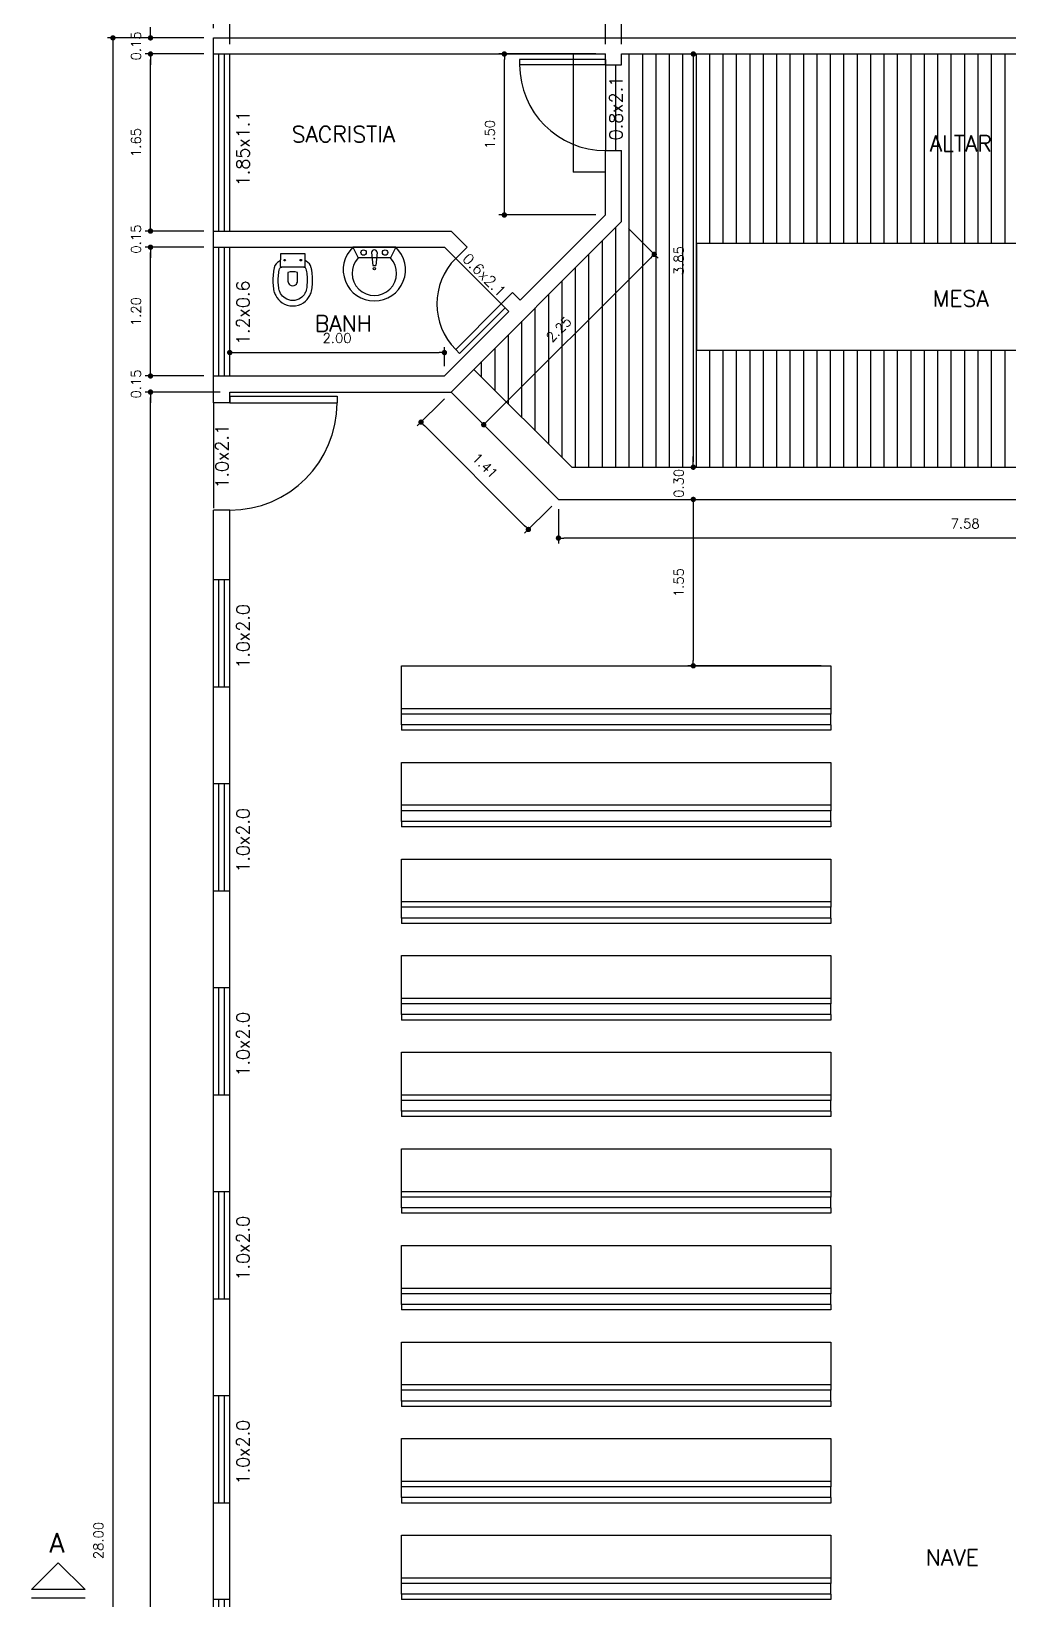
# Model space of a CAD drawing. Extents: x -230.3 to -156.5, y 53.3 to 122.6.
# Drawn here: x -175.34 to -166.23, y 92.67 to 107.28 of the extents above; entities that cross this region are included whole.
import ezdxf
from ezdxf.enums import TextEntityAlignment as Align

# ---------------------------------------------------------------- set-up
doc = ezdxf.new("R2010")
doc.units = 0
doc.header["$MEASUREMENT"] = 0
doc.layers.get('DEFPOINTS').update_dxf_attribs({"linetype": 'CONTINUOUS'})
for name, color, linetype in [('ACESSÓRIO', 2, 'CONTINUOUS'), ('ALVENARIA', 7, 'CONTINUOUS'), ('ALVENARIA1', 44, 'CONTINUOUS'), ('COTA', 1, 'CONTINUOUS'), ('HATCH', 30, 'CONTINUOUS'), ('JAPOR', 142, 'CONTINUOUS'), ('TEXTO2', 40, 'CONTINUOUS'), ('TEXTO3', 3, 'CONTINUOUS'), ('TEXTO4', 4, 'CONTINUOUS')]:
    doc.layers.add(name, color=color, linetype=linetype)
doc.styles.add('SIMPLEX', font='SIMPLEX.SHX')
doc.dimstyles.new('DIM50', dxfattribs={"dimtxt": 0.09, "dimasz": 0.05, "dimexe": 0.05, "dimexo": 0.09, "dimgap": 0.09, "dimtad": 1, "dimzin": 0, "dimdsep": 46, "dimtxsty": 'SIMPLEX', "dimblk": 'DOT', "dimcen": 0.09, "dimadec": 0, "dimazin": 0, "dimtfac": 1, "dimtix": 1, "dimtofl": 0, "dimtmove": 2, "dimatfit": 3, "dimldrblk": 'DOT', "dimfxl": 1, "dimtolj": 1, "dimtzin": 0, "dimarcsym": 0})

# ---------------------------------------------------------------- blocks, each defined once
blk = doc.blocks.new('DOT')
at = {"layer": 'ALVENARIA', "color": 0, "linetype": 'ByBlock'}
blk.add_line((-0.5, 0), (-1, 0), dxfattribs=at)
at = {"layer": 'ALVENARIA', "color": 0, "linetype": 'ByBlock', "const_width": 0.5}
blk.add_lwpolyline([(-0.25, 0, 1), (0.25, 0, 1)], format="xyb", close=True, dxfattribs=at)
blk = doc.blocks.new('*D119')
at = {"layer": 'COTA', "color": 0, "lineweight": -2}
for p, q in [((-163.44, 107.157), (-163.44, 107.584)), ((-169.79, 107.534), (-163.49, 107.534))]:
    blk.add_line(p, q, dxfattribs=at)
at = {"layer": 'DEFPOINTS', "color": 0}
for p in [(-163.44, 107.534), (-169.84, 107.067), (-163.44, 107.067)]:
    blk.add_point(p, dxfattribs=at)
at = {"layer": 'COTA', "color": 0, "lineweight": -2, "xscale": 0.05, "yscale": 0.05, "zscale": 0.05, "rotation": 180}
blk.add_blockref('DOT', (-169.84, 107.534), dxfattribs=at)
at = {"layer": 'COTA', "color": 0, "lineweight": -2, "xscale": 0.05, "yscale": 0.05, "zscale": 0.05}
blk.add_blockref('DOT', (-163.44, 107.534), dxfattribs=at)
at = {"layer": 'COTA', "color": 0, "insert": (-166.64, 107.669), "char_height": 0.09, "attachment_point": 5, "style": 'SIMPLEX'}
blk.add_mtext('\\A1;6.40', dxfattribs=at)
blk = doc.blocks.new('*D118')
at = {"layer": 'COTA', "color": 0, "lineweight": -2}
for p, q in [((-169.84, 107.157), (-169.84, 107.584)), ((-170.04, 107.534), (-170.09, 107.534)), ((-169.79, 107.534), (-169.74, 107.534))]:
    blk.add_line(p, q, dxfattribs=at)
at = {"layer": 'DEFPOINTS', "color": 0}
for p in [(-169.84, 107.534), (-169.99, 107.067), (-169.84, 107.067)]:
    blk.add_point(p, dxfattribs=at)
at = {"layer": 'COTA', "color": 0, "lineweight": -2, "xscale": 0.05, "yscale": 0.05, "zscale": 0.05}
blk.add_blockref('DOT', (-169.99, 107.534), dxfattribs=at)
at = {"layer": 'COTA', "color": 0, "lineweight": -2, "xscale": 0.05, "yscale": 0.05, "zscale": 0.05, "rotation": 180}
blk.add_blockref('DOT', (-169.84, 107.534), dxfattribs=at)
at = {"layer": 'COTA', "color": 0, "insert": (-169.915, 107.669), "char_height": 0.09, "attachment_point": 5, "style": 'SIMPLEX'}
blk.add_mtext('\\A1;0.15', dxfattribs=at)
blk = doc.blocks.new('*D117')
at = {"layer": 'COTA', "color": 0, "lineweight": -2}
for p, q in [((-169.99, 107.157), (-169.99, 107.584)), ((-173.44, 107.534), (-170.04, 107.534))]:
    blk.add_line(p, q, dxfattribs=at)
at = {"layer": 'DEFPOINTS', "color": 0}
for p in [(-169.99, 107.534), (-173.49, 107.067), (-169.99, 107.067)]:
    blk.add_point(p, dxfattribs=at)
at = {"layer": 'COTA', "color": 0, "lineweight": -2, "xscale": 0.05, "yscale": 0.05, "zscale": 0.05, "rotation": 180}
blk.add_blockref('DOT', (-173.49, 107.534), dxfattribs=at)
at = {"layer": 'COTA', "color": 0, "lineweight": -2, "xscale": 0.05, "yscale": 0.05, "zscale": 0.05}
blk.add_blockref('DOT', (-169.99, 107.534), dxfattribs=at)
at = {"layer": 'COTA', "color": 0, "insert": (-171.74, 107.669), "char_height": 0.09, "attachment_point": 5, "style": 'SIMPLEX'}
blk.add_mtext('\\A1;3.50', dxfattribs=at)
blk = doc.blocks.new('*D116')
at = {"layer": 'COTA', "color": 0, "lineweight": -2}
for p, q in [((-173.64, 107.307), (-173.64, 107.584)), ((-173.49, 107.157), (-173.49, 107.584)), ((-173.69, 107.534), (-173.74, 107.534)), ((-173.44, 107.534), (-173.39, 107.534))]:
    blk.add_line(p, q, dxfattribs=at)
at = {"layer": 'DEFPOINTS', "color": 0}
for p in [(-173.49, 107.534), (-173.64, 107.217), (-173.49, 107.067)]:
    blk.add_point(p, dxfattribs=at)
at = {"layer": 'COTA', "color": 0, "lineweight": -2, "xscale": 0.05, "yscale": 0.05, "zscale": 0.05}
blk.add_blockref('DOT', (-173.64, 107.534), dxfattribs=at)
at = {"layer": 'COTA', "color": 0, "lineweight": -2, "xscale": 0.05, "yscale": 0.05, "zscale": 0.05, "rotation": 180}
blk.add_blockref('DOT', (-173.49, 107.534), dxfattribs=at)
at = {"layer": 'COTA', "color": 0, "insert": (-173.565, 107.669), "char_height": 0.09, "attachment_point": 5, "style": 'SIMPLEX'}
blk.add_mtext('\\A1;0.15', dxfattribs=at)
blk = doc.blocks.new('*D115')
at = {"layer": 'COTA', "color": 0, "lineweight": -2}
for p, q in [((-173.49, 104.157), (-173.49, 104.335)), ((-171.49, 104.157), (-171.49, 104.335)), ((-173.44, 104.285), (-171.54, 104.285))]:
    blk.add_line(p, q, dxfattribs=at)
at = {"layer": 'DEFPOINTS', "color": 0}
for p in [(-171.49, 104.285), (-173.49, 104.067), (-171.49, 104.067)]:
    blk.add_point(p, dxfattribs=at)
at = {"layer": 'COTA', "color": 0, "lineweight": -2, "xscale": 0.05, "yscale": 0.05, "zscale": 0.05, "rotation": 180}
blk.add_blockref('DOT', (-173.49, 104.285), dxfattribs=at)
at = {"layer": 'COTA', "color": 0, "lineweight": -2, "xscale": 0.05, "yscale": 0.05, "zscale": 0.05}
blk.add_blockref('DOT', (-171.49, 104.285), dxfattribs=at)
at = {"layer": 'COTA', "color": 0, "insert": (-172.49, 104.42), "char_height": 0.09, "attachment_point": 5, "style": 'SIMPLEX'}
blk.add_mtext('\\A1;2.00', dxfattribs=at)
blk = doc.blocks.new('VASO4')
at = {"layer": 'ACESSÓRIO', "linetype": 'Continuous'}
blk.add_line((0.008, 0.129), (0.008, -0.101), dxfattribs=at)
at = {"layer": 'ACESSÓRIO'}
for points in [[(0.008, -0.101), (0.062, -0.101, -0.230445), (0.076, -0.11, 0.23338), (0.136, -0.159, 0.01224), (0.166, -0.164, 0.012146), (0.196, -0.168, 0.027041), (0.266, -0.171, 0.02486), (0.326, -0.166, 0.024258), (0.356, -0.161, 0.054364), (0.396, -0.145, 0.124881), (0.462, -0.086, 0.148509), (0.492, 0.014, 0.148509), (0.462, 0.114, 0.124881), (0.396, 0.173, 0.054364), (0.356, 0.188, 0.024258), (0.326, 0.194, 0.02486), (0.266, 0.198, 0.027041), (0.196, 0.196, 0.012146), (0.166, 0.192, 0.01224), (0.136, 0.186, 0.23338), (0.076, 0.138, -0.230445), (0.062, 0.129), (0.008, 0.129)], [(0.131, 0.116, -0.294455), (0.146, 0.137, -0.039934), (0.174, 0.142, -0.011944), (0.201, 0.146, -0.026776), (0.265, 0.148, -0.024689), (0.319, 0.144, -0.023307), (0.344, 0.14, -0.058725), (0.376, 0.127, -0.118027), (0.421, 0.086, -0.148338), (0.442, 0.014, -0.148338), (0.421, -0.058, -0.118027), (0.376, -0.099, -0.058725), (0.344, -0.112, -0.023307), (0.319, -0.117, -0.024689), (0.265, -0.121, -0.026776), (0.201, -0.118, -0.011944), (0.174, -0.115, -0.039934), (0.146, -0.109, -0.294455), (0.131, -0.089)]]:
    blk.add_lwpolyline(points, format="xyb", dxfattribs=at)
for points in [[(0.124, 0.129), (0.062, 0.129)], [(0.131, 0.119), (0.131, 0.117), (0.131, 0.014), (0.131, -0.09), (0.131, -0.092)], [(0.124, -0.101), (0.062, -0.101)]]:
    blk.add_lwpolyline(points, dxfattribs=at)
blk.add_lwpolyline([(0.296, 0.04, 0.226513), (0.261, 0.059), (0.182, 0.059, 0.186813), (0.182, -0.032), (0.261, -0.032, 0.226513), (0.296, -0.012, 0.326923)], format="xyb", close=True, dxfattribs=at)
for centre in [(0.066, 0.089), (0.066, -0.061)]:
    blk.add_circle(centre, 0.0075, dxfattribs=at)
for centre, start, end in [((0.123, 0.121), 351.7463, 83.809), ((0.123, -0.093), 276.191, 8.2537)]:
    blk.add_arc(centre, 0.00842, start, end, dxfattribs=at)
blk = doc.blocks.new('*D126')
at = {"layer": 'COTA', "color": 0, "lineweight": -2}
for p, q in [((-170.428, 102.827), (-170.428, 102.507)), ((-162.852, 102.827), (-162.852, 102.507)), ((-162.902, 102.557), (-170.378, 102.557))]:
    blk.add_line(p, q, dxfattribs=at)
at = {"layer": 'DEFPOINTS', "color": 0}
for p in [(-170.428, 102.917), (-162.852, 102.917), (-170.428, 102.557)]:
    blk.add_point(p, dxfattribs=at)
at = {"layer": 'COTA', "color": 0, "lineweight": -2, "xscale": 0.05, "yscale": 0.05, "zscale": 0.05, "rotation": 180.0000000000006}
blk.add_blockref('DOT', (-170.428, 102.557), dxfattribs=at)
at = {"layer": 'COTA', "color": 0, "lineweight": -2, "xscale": 0.05, "yscale": 0.05, "zscale": 0.05}
blk.add_blockref('DOT', (-162.852, 102.557), dxfattribs=at)
at = {"layer": 'COTA', "color": 0, "insert": (-166.64, 102.692), "char_height": 0.09, "attachment_point": 5, "style": 'SIMPLEX'}
blk.add_mtext('\\A1;7.58', dxfattribs=at)
blk = doc.blocks.new('*D132')
at = {"layer": 'COTA', "color": 0, "lineweight": -2}
for p, q in [((-169.241, 107.067), (-169.122, 107.067)), ((-169.172, 107.017), (-169.172, 103.267)), ((-169.241, 103.217), (-169.122, 103.217))]:
    blk.add_line(p, q, dxfattribs=at)
at = {"layer": 'DEFPOINTS', "color": 0}
for p in [(-169.331, 107.067), (-169.331, 103.217), (-169.172, 103.217)]:
    blk.add_point(p, dxfattribs=at)
at = {"layer": 'COTA', "color": 0, "lineweight": -2, "xscale": 0.05, "yscale": 0.05, "zscale": 0.05}
for p, rotation in [((-169.172, 107.067), 90), ((-169.172, 103.217), 270)]:
    blk.add_blockref('DOT', p, dxfattribs=dict(at, rotation=rotation))
at = {"layer": 'COTA', "color": 0, "insert": (-169.307, 105.142), "char_height": 0.09, "attachment_point": 5, "rotation": 90, "style": 'SIMPLEX'}
blk.add_mtext('\\A1;3.85', dxfattribs=at)
blk = doc.blocks.new('*D131')
at = {"layer": 'COTA', "color": 0, "lineweight": -2}
for p, q in [((-169.776, 105.441), (-169.5, 105.165)), ((-171.088, 103.648), (-169.571, 105.165)), ((-171.364, 103.853), (-171.088, 103.577))]:
    blk.add_line(p, q, dxfattribs=at)
at = {"layer": 'DEFPOINTS', "color": 0}
for p in [(-169.84, 105.505), (-169.536, 105.2), (-171.428, 103.917)]:
    blk.add_point(p, dxfattribs=at)
at = {"layer": 'COTA', "color": 0, "lineweight": -2, "xscale": 0.05, "yscale": 0.05, "zscale": 0.05}
for p, rotation in [((-169.536, 105.2), 45.00000000000129), ((-171.124, 103.613), 225.0000000000013)]:
    blk.add_blockref('DOT', p, dxfattribs=dict(at, rotation=rotation))
at = {"layer": 'COTA', "color": 0, "insert": (-170.425, 104.502), "char_height": 0.09, "attachment_point": 5, "rotation": 45, "style": 'SIMPLEX'}
blk.add_mtext('\\A1;2.25', dxfattribs=at)
blk = doc.blocks.new('*D127')
at = {"layer": 'COTA', "color": 0, "lineweight": -2}
for p, q in [((-171.491, 103.853), (-171.743, 103.602)), ((-171.672, 103.602), (-170.743, 102.672)), ((-170.491, 102.853), (-170.743, 102.602))]:
    blk.add_line(p, q, dxfattribs=at)
at = {"layer": 'DEFPOINTS', "color": 0}
for p in [(-171.428, 103.917), (-170.428, 102.917), (-170.708, 102.637)]:
    blk.add_point(p, dxfattribs=at)
at = {"layer": 'COTA', "color": 0, "lineweight": -2, "xscale": 0.05, "yscale": 0.05, "zscale": 0.05}
for p, rotation in [((-171.708, 103.637), 135.0000000000008), ((-170.708, 102.637), 315.0000000000008)]:
    blk.add_blockref('DOT', p, dxfattribs=dict(at, rotation=rotation))
at = {"layer": 'COTA', "color": 0, "insert": (-171.112, 103.232), "char_height": 0.09, "attachment_point": 5, "rotation": 315, "style": 'SIMPLEX'}
blk.add_mtext('\\A1;1.41', dxfattribs=at)
blk = doc.blocks.new('*D130')
at = {"layer": 'COTA', "color": 0, "lineweight": -2}
for p, q in [((-169.172, 103.267), (-169.172, 103.317)), ((-169.259, 102.917), (-169.222, 102.917)), ((-169.172, 102.867), (-169.172, 102.817))]:
    blk.add_line(p, q, dxfattribs=at)
at = {"layer": 'DEFPOINTS', "color": 0}
for p in [(-169.331, 103.217), (-169.172, 102.917), (-169.169, 102.917)]:
    blk.add_point(p, dxfattribs=at)
at = {"layer": 'COTA', "color": 0, "lineweight": -2, "xscale": 0.05, "yscale": 0.05, "zscale": 0.05}
for p, rotation in [((-169.172, 103.217), 270), ((-169.172, 102.917), 90)]:
    blk.add_blockref('DOT', p, dxfattribs=dict(at, rotation=rotation))
at = {"layer": 'COTA', "color": 0, "insert": (-169.307, 103.067), "char_height": 0.09, "attachment_point": 5, "rotation": 90, "style": 'SIMPLEX'}
blk.add_mtext('\\A1;0.30', dxfattribs=at)
blk = doc.blocks.new('*D123')
at = {"layer": 'COTA', "color": 0, "lineweight": -2}
for p, q in [((-170.08, 107.067), (-170.982, 107.067)), ((-170.932, 105.617), (-170.932, 107.017)), ((-170.08, 105.567), (-170.982, 105.567))]:
    blk.add_line(p, q, dxfattribs=at)
at = {"layer": 'DEFPOINTS', "color": 0}
for p in [(-170.932, 107.067), (-169.99, 107.067), (-169.99, 105.567)]:
    blk.add_point(p, dxfattribs=at)
at = {"layer": 'COTA', "color": 0, "lineweight": -2, "xscale": 0.05, "yscale": 0.05, "zscale": 0.05}
for p, rotation in [((-170.932, 107.067), 90), ((-170.932, 105.567), 270)]:
    blk.add_blockref('DOT', p, dxfattribs=dict(at, rotation=rotation))
at = {"layer": 'COTA', "color": 0, "insert": (-171.067, 106.317), "char_height": 0.09, "attachment_point": 5, "rotation": 90, "style": 'SIMPLEX'}
blk.add_mtext('\\A1;1.50', dxfattribs=at)
blk = doc.blocks.new('LAVAT01')
at = {"layer": 'ACESSÓRIO'}
for p, q in [((-0.025, 0.05), (-0.015, 0.17)), ((0.015, 0.17), (-0.015, 0.17)), ((0.025, 0.05), (0.015, 0.17)), ((-0.2, 0), (-0.15, 0.1)), ((-0.2, 0), (0.2, 0)), ((-0.15, 0.1), (0.15, 0.1)), ((0.2, 0), (0.15, 0.1))]:
    blk.add_line(p, q, dxfattribs=at)
for centre, radius in [((0, 0.2), 0.01), ((-0.1, 0.05), 0.025), ((0.1, 0.05), 0.025)]:
    blk.add_circle(centre, radius, dxfattribs=at)
for centre, radius, start, end in [((0, 0.21), 0.29, 313.6028, 226.3972), ((0, 0.243), 0.207, 316.3972, 223.6028), ((0, 0.05), 0.025, 180, 0)]:
    blk.add_arc(centre, radius, start, end, dxfattribs=at)
blk = doc.blocks.new('*D160')
at = {"layer": 'COTA', "color": 0, "lineweight": -2}
for p, q in [((-173.58, 103.917), (-174.278, 103.917)), ((-174.228, 79.417), (-174.228, 103.867)), ((-173.58, 79.367), (-174.278, 79.367))]:
    blk.add_line(p, q, dxfattribs=at)
at = {"layer": 'DEFPOINTS', "color": 0}
for p in [(-174.228, 103.917), (-173.49, 103.917), (-173.49, 79.367)]:
    blk.add_point(p, dxfattribs=at)
at = {"layer": 'COTA', "color": 0, "lineweight": -2, "xscale": 0.05, "yscale": 0.05, "zscale": 0.05}
for p, rotation in [((-174.228, 103.917), 90), ((-174.228, 79.367), 270)]:
    blk.add_blockref('DOT', p, dxfattribs=dict(at, rotation=rotation))
at = {"layer": 'COTA', "color": 0, "insert": (-174.363, 91.642), "char_height": 0.09, "attachment_point": 5, "rotation": 90, "style": 'SIMPLEX'}
blk.add_mtext('\\A1;24.55', dxfattribs=at)
blk = doc.blocks.new('*D161')
at = {"layer": 'COTA', "color": 0, "lineweight": -2}
for p, q in [((-173.73, 104.067), (-174.278, 104.067)), ((-174.228, 104.117), (-174.228, 104.167)), ((-173.58, 103.917), (-174.278, 103.917)), ((-174.228, 103.867), (-174.228, 103.817))]:
    blk.add_line(p, q, dxfattribs=at)
at = {"layer": 'DEFPOINTS', "color": 0}
for p in [(-174.228, 104.067), (-173.64, 104.067), (-173.49, 103.917)]:
    blk.add_point(p, dxfattribs=at)
at = {"layer": 'COTA', "color": 0, "lineweight": -2, "xscale": 0.05, "yscale": 0.05, "zscale": 0.05}
for p, rotation in [((-174.228, 104.067), 270), ((-174.228, 103.917), 90)]:
    blk.add_blockref('DOT', p, dxfattribs=dict(at, rotation=rotation))
at = {"layer": 'COTA', "color": 0, "insert": (-174.363, 103.992), "char_height": 0.09, "attachment_point": 5, "rotation": 90, "style": 'SIMPLEX'}
blk.add_mtext('\\A1;0.15', dxfattribs=at)
blk = doc.blocks.new('*D162')
at = {"layer": 'COTA', "color": 0, "lineweight": -2}
for p, q in [((-173.73, 105.267), (-174.278, 105.267)), ((-174.228, 104.117), (-174.228, 105.217)), ((-173.73, 104.067), (-174.278, 104.067))]:
    blk.add_line(p, q, dxfattribs=at)
at = {"layer": 'DEFPOINTS', "color": 0}
for p in [(-174.228, 105.267), (-173.64, 105.267), (-173.64, 104.067)]:
    blk.add_point(p, dxfattribs=at)
at = {"layer": 'COTA', "color": 0, "lineweight": -2, "xscale": 0.05, "yscale": 0.05, "zscale": 0.05}
for p, rotation in [((-174.228, 105.267), 90), ((-174.228, 104.067), 270)]:
    blk.add_blockref('DOT', p, dxfattribs=dict(at, rotation=rotation))
at = {"layer": 'COTA', "color": 0, "insert": (-174.363, 104.667), "char_height": 0.09, "attachment_point": 5, "rotation": 90, "style": 'SIMPLEX'}
blk.add_mtext('\\A1;1.20', dxfattribs=at)
blk = doc.blocks.new('*D163')
at = {"layer": 'COTA', "color": 0, "lineweight": -2}
for p, q in [((-174.228, 105.467), (-174.228, 105.517)), ((-173.73, 105.417), (-174.278, 105.417)), ((-173.73, 105.267), (-174.278, 105.267)), ((-174.228, 105.217), (-174.228, 105.167))]:
    blk.add_line(p, q, dxfattribs=at)
at = {"layer": 'DEFPOINTS', "color": 0}
for p in [(-174.228, 105.417), (-173.64, 105.417), (-173.64, 105.267)]:
    blk.add_point(p, dxfattribs=at)
at = {"layer": 'COTA', "color": 0, "lineweight": -2, "xscale": 0.05, "yscale": 0.05, "zscale": 0.05}
for p, rotation in [((-174.228, 105.417), 270), ((-174.228, 105.267), 90)]:
    blk.add_blockref('DOT', p, dxfattribs=dict(at, rotation=rotation))
at = {"layer": 'COTA', "color": 0, "insert": (-174.363, 105.342), "char_height": 0.09, "attachment_point": 5, "rotation": 90, "style": 'SIMPLEX'}
blk.add_mtext('\\A1;0.15', dxfattribs=at)
blk = doc.blocks.new('*D164')
at = {"layer": 'COTA', "color": 0, "lineweight": -2}
for p, q in [((-173.73, 107.067), (-174.278, 107.067)), ((-174.228, 105.467), (-174.228, 107.017)), ((-173.73, 105.417), (-174.278, 105.417))]:
    blk.add_line(p, q, dxfattribs=at)
at = {"layer": 'DEFPOINTS', "color": 0}
for p in [(-174.228, 107.067), (-173.64, 107.067), (-173.64, 105.417)]:
    blk.add_point(p, dxfattribs=at)
at = {"layer": 'COTA', "color": 0, "lineweight": -2, "xscale": 0.05, "yscale": 0.05, "zscale": 0.05}
for p, rotation in [((-174.228, 107.067), 90), ((-174.228, 105.417), 270)]:
    blk.add_blockref('DOT', p, dxfattribs=dict(at, rotation=rotation))
at = {"layer": 'COTA', "color": 0, "insert": (-174.363, 106.242), "char_height": 0.09, "attachment_point": 5, "rotation": 90, "style": 'SIMPLEX'}
blk.add_mtext('\\A1;1.65', dxfattribs=at)
blk = doc.blocks.new('*D165')
at = {"layer": 'COTA', "color": 0, "lineweight": -2}
for p, q in [((-174.228, 107.267), (-174.228, 107.317)), ((-173.73, 107.217), (-174.278, 107.217)), ((-173.73, 107.067), (-174.278, 107.067)), ((-174.228, 107.017), (-174.228, 106.967))]:
    blk.add_line(p, q, dxfattribs=at)
at = {"layer": 'DEFPOINTS', "color": 0}
for p in [(-174.228, 107.217), (-173.64, 107.217), (-173.64, 107.067)]:
    blk.add_point(p, dxfattribs=at)
at = {"layer": 'COTA', "color": 0, "lineweight": -2, "xscale": 0.05, "yscale": 0.05, "zscale": 0.05}
for p, rotation in [((-174.228, 107.217), 270), ((-174.228, 107.067), 90)]:
    blk.add_blockref('DOT', p, dxfattribs=dict(at, rotation=rotation))
at = {"layer": 'COTA', "color": 0, "insert": (-174.363, 107.142), "char_height": 0.09, "attachment_point": 5, "rotation": 90, "style": 'SIMPLEX'}
blk.add_mtext('\\A1;0.15', dxfattribs=at)
blk = doc.blocks.new('*D166')
at = {"layer": 'COTA', "color": 0, "lineweight": -2}
for p, q in [((-173.73, 107.217), (-174.628, 107.217)), ((-174.578, 107.167), (-174.578, 79.267)), ((-173.73, 79.217), (-174.628, 79.217))]:
    blk.add_line(p, q, dxfattribs=at)
at = {"layer": 'DEFPOINTS', "color": 0}
for p in [(-173.64, 107.217), (-174.578, 79.217), (-173.64, 79.217)]:
    blk.add_point(p, dxfattribs=at)
at = {"layer": 'COTA', "color": 0, "lineweight": -2, "xscale": 0.05, "yscale": 0.05, "zscale": 0.05}
for p, rotation in [((-174.578, 107.217), 90), ((-174.578, 79.217), 270)]:
    blk.add_blockref('DOT', p, dxfattribs=dict(at, rotation=rotation))
at = {"layer": 'COTA', "color": 0, "insert": (-174.713, 93.217), "char_height": 0.09, "attachment_point": 5, "rotation": 90, "style": 'SIMPLEX'}
blk.add_mtext('\\A1;28.00', dxfattribs=at)
blk = doc.blocks.new('*D168')
at = {"layer": 'COTA', "color": 0, "lineweight": -2}
for p, q in [((-173.64, 107.307), (-173.64, 108.029)), ((-173.59, 107.979), (-159.69, 107.979)), ((-159.64, 107.307), (-159.64, 108.029))]:
    blk.add_line(p, q, dxfattribs=at)
at = {"layer": 'DEFPOINTS', "color": 0}
for p in [(-159.64, 107.979), (-173.64, 107.217), (-159.64, 107.217)]:
    blk.add_point(p, dxfattribs=at)
at = {"layer": 'COTA', "color": 0, "lineweight": -2, "xscale": 0.05, "yscale": 0.05, "zscale": 0.05, "rotation": 180}
blk.add_blockref('DOT', (-173.64, 107.979), dxfattribs=at)
at = {"layer": 'COTA', "color": 0, "lineweight": -2, "xscale": 0.05, "yscale": 0.05, "zscale": 0.05}
blk.add_blockref('DOT', (-159.64, 107.979), dxfattribs=at)
at = {"layer": 'COTA', "color": 0, "insert": (-166.64, 108.114), "char_height": 0.09, "attachment_point": 5, "style": 'SIMPLEX'}
blk.add_mtext('\\A1;14.00', dxfattribs=at)
blk = doc.blocks.new('*D180')
at = {"layer": 'COTA', "color": 0, "lineweight": -2}
for p, q in [((-169.172, 102.867), (-169.172, 101.417)), ((-169.132, 102.917), (-169.122, 102.917)), ((-167.98, 101.367), (-169.222, 101.367))]:
    blk.add_line(p, q, dxfattribs=at)
at = {"layer": 'DEFPOINTS', "color": 0}
for p in [(-169.222, 102.917), (-169.172, 101.367), (-167.89, 101.367)]:
    blk.add_point(p, dxfattribs=at)
at = {"layer": 'COTA', "color": 0, "lineweight": -2, "xscale": 0.05, "yscale": 0.05, "zscale": 0.05}
for p, rotation in [((-169.172, 102.917), 90), ((-169.172, 101.367), 270)]:
    blk.add_blockref('DOT', p, dxfattribs=dict(at, rotation=rotation))
at = {"layer": 'COTA', "color": 0, "insert": (-169.307, 102.142), "char_height": 0.09, "attachment_point": 5, "rotation": 90, "style": 'SIMPLEX'}
blk.add_mtext('\\A1;1.55', dxfattribs=at)

msp = doc.modelspace()

# ---------------------------------------------------------------- hatches: boundary and pattern name
at = {"layer": 'HATCH'}
h = msp.add_hatch(dxfattribs=at)
h.set_pattern_fill('ANSI31', color=256, angle=45, style=0)
h.set_pattern_definition([(90, (0.48129, -5.37603), (-0.125, 3e-17), [])])
h.paths.add_polyline_path([(-169.84, 107.067), (-169.84, 106.967), (-169.99, 106.967), (-169.99, 106.167), (-169.84, 106.167), (-169.84, 105.505), (-171.216, 104.129), (-170.304, 103.217), (-162.976, 103.217), (-162.064, 104.129), (-163.44, 105.505), (-163.44, 106.167), (-163.29, 106.167), (-163.29, 106.967), (-163.44, 106.967), (-163.44, 107.067)])
h.paths.add_polyline_path([(-164.14, 105.305), (-164.14, 104.305), (-169.14, 104.305), (-169.14, 105.305)], flags=16)
h.paths.add_polyline_path([(-170.586, 104.437), (-170.36, 104.663), (-170.264, 104.567), (-170.49, 104.341)], flags=24)
h.paths.add_polyline_path([(-169.374, 104.982), (-169.374, 105.301), (-169.239, 105.301), (-169.239, 104.982)], flags=24)
h.paths.add_polyline_path([(-169.803, 106.242), (-169.803, 106.884), (-169.983, 106.884), (-169.983, 106.242)], flags=24)
h.paths.add_polyline_path([(-163.319, 106.242), (-163.319, 106.884), (-163.499, 106.884), (-163.499, 106.242)], flags=24)
h.paths.add_polyline_path([(-167.049, 106.119), (-166.31, 106.119), (-166.31, 106.344), (-167.049, 106.344)], flags=24)

# ---------------------------------------------------------------- linework, layer by layer
at = {"layer": 'ALVENARIA'}
for p, q in [((-173.64, 107.217), (-160.676, 107.217)), ((-173.64, 107.067), (-173.64, 107.217)), ((-173.64, 107.067), (-169.99, 107.067)), ((-169.99, 106.967), (-169.99, 107.067)), ((-169.99, 106.967), (-169.84, 106.967)), ((-169.84, 107.067), (-163.44, 107.067)), ((-169.84, 106.967), (-169.84, 107.067)), ((-169.99, 105.567), (-169.99, 106.167)), ((-169.99, 106.167), (-169.84, 106.167)), ((-169.84, 105.505), (-169.84, 106.167)), ((-171.428, 103.917), (-169.84, 105.505)), ((-170.784, 104.773), (-169.99, 105.567)), ((-173.64, 105.417), (-171.428, 105.417)), ((-173.64, 105.267), (-173.64, 105.417)), ((-171.428, 105.417), (-171.279, 105.268)), ((-173.64, 105.267), (-171.49, 105.267)), ((-171.49, 105.267), (-171.385, 105.162)), ((-171.385, 105.162), (-171.279, 105.268)), ((-170.961, 104.738), (-170.855, 104.844)), ((-170.855, 104.844), (-170.784, 104.773)), ((-171.49, 104.067), (-170.89, 104.667)), ((-170.961, 104.738), (-170.89, 104.667)), ((-173.64, 104.067), (-171.49, 104.067)), ((-173.64, 103.817), (-173.64, 104.067)), ((-173.49, 103.917), (-171.428, 103.917)), ((-173.49, 103.817), (-173.49, 103.917)), ((-173.49, 103.817), (-173.64, 103.817)), ((-173.49, 102.817), (-173.64, 102.817)), ((-173.64, 102.167), (-173.64, 102.817)), ((-173.49, 102.167), (-173.49, 102.817)), ((-173.49, 102.167), (-173.64, 102.167)), ((-173.49, 101.167), (-173.64, 101.167)), ((-173.64, 100.267), (-173.64, 101.167)), ((-173.49, 100.267), (-173.49, 101.167)), ((-173.49, 100.267), (-173.64, 100.267)), ((-173.64, 98.367), (-173.64, 99.267)), ((-173.49, 99.267), (-173.64, 99.267)), ((-173.64, 98.367), (-173.64, 99.267)), ((-173.49, 98.367), (-173.49, 99.267)), ((-173.49, 98.367), (-173.49, 99.267)), ((-173.49, 98.367), (-173.64, 98.367)), ((-173.49, 97.367), (-173.64, 97.367)), ((-173.64, 96.467), (-173.64, 97.367)), ((-173.49, 96.467), (-173.49, 97.367)), ((-173.49, 96.467), (-173.64, 96.467)), ((-173.64, 94.567), (-173.64, 95.467)), ((-173.49, 95.467), (-173.64, 95.467)), ((-173.64, 94.567), (-173.64, 95.467)), ((-173.49, 94.567), (-173.49, 95.467)), ((-173.49, 94.567), (-173.49, 95.467)), ((-173.49, 94.567), (-173.64, 94.567)), ((-173.64, 92.667), (-173.64, 93.567)), ((-173.49, 93.567), (-173.64, 93.567)), ((-173.49, 92.667), (-173.49, 93.567)), ((-175.338, 92.761), (-175.088, 93.011)), ((-175.088, 93.011), (-174.838, 92.761)), ((-174.838, 92.761), (-175.338, 92.761)), ((-174.838, 92.681), (-175.338, 92.681)), ((-173.49, 92.667), (-173.64, 92.667))]:
    msp.add_line(p, q, dxfattribs=at)
at = {"layer": 'ALVENARIA1'}
for p, q in [((-170.29, 107.067), (-170.29, 105.967)), ((-169.99, 106.967), (-169.99, 106.167)), ((-169.99, 105.967), (-170.29, 105.967)), ((-171.385, 105.162), (-170.961, 104.738)), ((-171.216, 104.129), (-170.304, 103.217)), ((-171.428, 103.917), (-170.428, 102.917)), ((-173.64, 103.817), (-173.64, 102.835)), ((-170.304, 103.217), (-162.976, 103.217)), ((-170.428, 102.917), (-162.852, 102.917))]:
    msp.add_line(p, q, dxfattribs=at)
at = {"layer": 'HATCH'}
for p, q in [((-169.14, 105.305), (-164.14, 105.305)), ((-169.14, 104.305), (-169.14, 105.305)), ((-164.14, 104.305), (-169.14, 104.305)), ((-171.89, 101.367), (-167.89, 101.367)), ((-171.89, 100.917), (-171.89, 101.367)), ((-167.89, 101.367), (-167.89, 100.917)), ((-167.89, 100.967), (-171.89, 100.967)), ((-167.89, 100.917), (-171.89, 100.917)), ((-171.89, 100.817), (-171.89, 100.917)), ((-167.89, 100.817), (-171.89, 100.817)), ((-171.89, 100.817), (-171.89, 100.767)), ((-167.89, 100.817), (-167.89, 100.917)), ((-167.89, 100.817), (-167.89, 100.767)), ((-167.89, 100.767), (-171.89, 100.767)), ((-171.89, 100.467), (-167.89, 100.467)), ((-171.89, 100.017), (-171.89, 100.467)), ((-167.89, 100.467), (-167.89, 100.017)), ((-167.89, 100.067), (-171.89, 100.067)), ((-167.89, 100.017), (-171.89, 100.017)), ((-171.89, 99.917), (-171.89, 100.017)), ((-167.89, 99.917), (-167.89, 100.017)), ((-167.89, 99.917), (-171.89, 99.917)), ((-171.89, 99.917), (-171.89, 99.867)), ((-167.89, 99.867), (-171.89, 99.867)), ((-167.89, 99.917), (-167.89, 99.867)), ((-171.89, 99.567), (-167.89, 99.567)), ((-171.89, 99.117), (-171.89, 99.567)), ((-167.89, 99.567), (-167.89, 99.117)), ((-167.89, 99.167), (-171.89, 99.167)), ((-167.89, 99.117), (-171.89, 99.117)), ((-171.89, 99.017), (-171.89, 99.117)), ((-167.89, 99.017), (-167.89, 99.117)), ((-167.89, 99.017), (-171.89, 99.017)), ((-171.89, 99.017), (-171.89, 98.967)), ((-167.89, 98.967), (-171.89, 98.967)), ((-167.89, 99.017), (-167.89, 98.967)), ((-171.89, 98.667), (-167.89, 98.667)), ((-171.89, 98.217), (-171.89, 98.667)), ((-167.89, 98.667), (-167.89, 98.217)), ((-167.89, 98.267), (-171.89, 98.267)), ((-167.89, 98.217), (-171.89, 98.217)), ((-171.89, 98.117), (-171.89, 98.217)), ((-167.89, 98.117), (-167.89, 98.217)), ((-167.89, 98.117), (-171.89, 98.117)), ((-171.89, 98.117), (-171.89, 98.067)), ((-167.89, 98.067), (-171.89, 98.067)), ((-167.89, 98.117), (-167.89, 98.067)), ((-171.89, 97.767), (-167.89, 97.767)), ((-171.89, 97.317), (-171.89, 97.767)), ((-167.89, 97.767), (-167.89, 97.317)), ((-167.89, 97.367), (-171.89, 97.367)), ((-167.89, 97.317), (-171.89, 97.317)), ((-171.89, 97.217), (-171.89, 97.317)), ((-167.89, 97.217), (-167.89, 97.317)), ((-167.89, 97.217), (-171.89, 97.217)), ((-171.89, 97.217), (-171.89, 97.167)), ((-167.89, 97.167), (-171.89, 97.167)), ((-167.89, 97.217), (-167.89, 97.167)), ((-171.89, 96.867), (-167.89, 96.867)), ((-171.89, 96.417), (-171.89, 96.867)), ((-167.89, 96.867), (-167.89, 96.417)), ((-167.89, 96.467), (-171.89, 96.467)), ((-167.89, 96.417), (-171.89, 96.417)), ((-171.89, 96.317), (-171.89, 96.417)), ((-167.89, 96.317), (-171.89, 96.317)), ((-171.89, 96.317), (-171.89, 96.267)), ((-167.89, 96.317), (-167.89, 96.417)), ((-167.89, 96.317), (-167.89, 96.267)), ((-167.89, 96.267), (-171.89, 96.267)), ((-171.89, 95.967), (-167.89, 95.967)), ((-171.89, 95.517), (-171.89, 95.967)), ((-167.89, 95.967), (-167.89, 95.517)), ((-167.89, 95.567), (-171.89, 95.567)), ((-167.89, 95.517), (-171.89, 95.517)), ((-171.89, 95.417), (-171.89, 95.517)), ((-167.89, 95.417), (-171.89, 95.417)), ((-171.89, 95.417), (-171.89, 95.367)), ((-167.89, 95.417), (-167.89, 95.517)), ((-167.89, 95.417), (-167.89, 95.367)), ((-167.89, 95.367), (-171.89, 95.367)), ((-171.89, 95.067), (-167.89, 95.067)), ((-171.89, 94.617), (-171.89, 95.067)), ((-167.89, 95.067), (-167.89, 94.617)), ((-167.89, 94.667), (-171.89, 94.667)), ((-167.89, 94.617), (-171.89, 94.617)), ((-171.89, 94.517), (-171.89, 94.617)), ((-167.89, 94.517), (-167.89, 94.617)), ((-167.89, 94.517), (-171.89, 94.517)), ((-171.89, 94.517), (-171.89, 94.467)), ((-167.89, 94.467), (-171.89, 94.467)), ((-167.89, 94.517), (-167.89, 94.467)), ((-171.89, 94.167), (-167.89, 94.167)), ((-171.89, 93.717), (-171.89, 94.167)), ((-167.89, 94.167), (-167.89, 93.717)), ((-167.89, 93.767), (-171.89, 93.767)), ((-167.89, 93.717), (-171.89, 93.717)), ((-171.89, 93.617), (-171.89, 93.717)), ((-167.89, 93.617), (-167.89, 93.717)), ((-167.89, 93.617), (-171.89, 93.617)), ((-171.89, 93.617), (-171.89, 93.567)), ((-167.89, 93.567), (-171.89, 93.567)), ((-167.89, 93.617), (-167.89, 93.567)), ((-171.89, 93.267), (-167.89, 93.267)), ((-171.89, 92.817), (-171.89, 93.267)), ((-167.89, 93.267), (-167.89, 92.817)), ((-167.89, 92.867), (-171.89, 92.867)), ((-167.89, 92.817), (-171.89, 92.817)), ((-171.89, 92.717), (-171.89, 92.817)), ((-167.89, 92.717), (-167.89, 92.817)), ((-167.89, 92.717), (-171.89, 92.717)), ((-171.89, 92.717), (-171.89, 92.667)), ((-167.89, 92.667), (-171.89, 92.667)), ((-167.89, 92.717), (-167.89, 92.667))]:
    msp.add_line(p, q, dxfattribs=at)
at = {"layer": 'JAPOR'}
for p, q in [((-173.64, 105.417), (-173.64, 107.067)), ((-173.59, 105.417), (-173.59, 107.067)), ((-173.54, 105.417), (-173.54, 107.067)), ((-173.49, 105.417), (-173.49, 107.067)), ((-169.99, 107.017), (-170.79, 107.017)), ((-170.79, 107.017), (-170.79, 106.967)), ((-169.99, 106.967), (-170.79, 106.967)), ((-169.99, 107.017), (-169.99, 106.967)), ((-173.64, 104.067), (-173.64, 105.267)), ((-173.59, 104.067), (-173.59, 105.267)), ((-173.54, 104.067), (-173.54, 105.267)), ((-173.49, 104.067), (-173.49, 105.267)), ((-170.961, 104.738), (-171.385, 104.313)), ((-170.925, 104.702), (-171.35, 104.278)), ((-170.925, 104.702), (-170.961, 104.738)), ((-171.35, 104.278), (-171.385, 104.313)), ((-173.49, 103.879), (-173.49, 103.817)), ((-173.49, 103.879), (-172.49, 103.879)), ((-173.49, 103.817), (-172.49, 103.817)), ((-172.49, 103.879), (-172.49, 103.817)), ((-173.64, 101.167), (-173.64, 102.167)), ((-173.59, 101.167), (-173.59, 102.167)), ((-173.54, 101.167), (-173.54, 102.167)), ((-173.49, 101.167), (-173.49, 102.167)), ((-173.64, 99.267), (-173.64, 100.267)), ((-173.59, 99.267), (-173.59, 100.267)), ((-173.54, 99.267), (-173.54, 100.267)), ((-173.49, 99.267), (-173.49, 100.267)), ((-173.64, 97.367), (-173.64, 98.367)), ((-173.59, 97.367), (-173.59, 98.367)), ((-173.54, 97.367), (-173.54, 98.367)), ((-173.49, 97.367), (-173.49, 98.367)), ((-173.64, 95.467), (-173.64, 96.467)), ((-173.59, 95.467), (-173.59, 96.467)), ((-173.54, 95.467), (-173.54, 96.467)), ((-173.49, 95.467), (-173.49, 96.467)), ((-173.64, 93.567), (-173.64, 94.567)), ((-173.59, 93.567), (-173.59, 94.567)), ((-173.54, 93.567), (-173.54, 94.567)), ((-173.49, 93.567), (-173.49, 94.567)), ((-173.64, 91.667), (-173.64, 92.667)), ((-173.59, 91.667), (-173.59, 92.667)), ((-173.54, 91.667), (-173.54, 92.667)), ((-173.49, 91.667), (-173.49, 92.667))]:
    msp.add_line(p, q, dxfattribs=at)
for centre, radius, start, end in [((-169.99, 106.967), 0.8, 180, 270), ((-170.961, 104.738), 0.6, 135, 225), ((-173.49, 103.817), 1, 270, 0)]:
    msp.add_arc(centre, radius, start, end, dxfattribs=at)

# ---------------------------------------------------------------- block references
at = {"layer": 'ACESSÓRIO'}
for name, p, rotation in [('VASO4', (-172.917, 105.212), 270), ('LAVAT01', (-172.143, 105.267), 180)]:
    msp.add_blockref(name, p, dxfattribs=dict(at, rotation=rotation))

# ---------------------------------------------------------------- texts
at = {"layer": 'TEXTO2', "style": 'SIMPLEX'}
for s, height, rotation, p in [('0.8x2.1', 0.12, 90, (-169.833, 106.563)), ('1.85x1.1', 0.12, 90, (-173.306, 106.187)), ('0.6x2.1', 0.1, 315, (-171.154, 104.973)), ('1.2x0.6', 0.12, 90, (-173.306, 104.656)), ('1.0x2.1', 0.12, 90, (-173.502, 103.319)), ('1.0x2.0', 0.12, 90, (-173.306, 101.641)), ('1.0x2.0', 0.12, 90, (-173.306, 99.741)), ('1.0x2.0', 0.12, 90, (-173.306, 97.841)), ('1.0x2.0', 0.12, 90, (-173.306, 95.941)), ('1.0x2.0', 0.12, 90, (-173.306, 94.041))]:
    msp.add_text(s, height=height, rotation=rotation, dxfattribs=at).set_placement(p, align=Align.CENTER)
at = {"layer": 'TEXTO3', "style": 'SIMPLEX'}
for s, p in [('SACRISTIA', (-172.431, 106.244)), ('ALTAR', (-166.68, 106.157)), ('MESA', (-166.68, 104.714)), ('BANH', (-172.431, 104.48)), ('NAVE', (-166.759, 92.985))]:
    msp.add_text(s, height=0.15, dxfattribs=at).set_placement(p, align=Align.CENTER)
at = {"layer": 'TEXTO4', "style": 'SIMPLEX'}
msp.add_text('A', height=0.18, dxfattribs=at).set_placement((-175.17, 93.105))

# ---------------------------------------------------------------- dimensions: what is measured, and where the dimension line sits
at = {"layer": 'COTA'}
for base, p1, p2, picture, middle in [((-159.64, 107.979), (-173.64, 107.217), (-159.64, 107.217), '*D168', (-166.64, 108.114)), ((-173.49, 107.534), (-173.64, 107.217), (-173.49, 107.067), '*D116', (-173.565, 107.669)), ((-171.49, 104.285), (-173.49, 104.067), (-171.49, 104.067), '*D115', (-172.49, 104.42))]:
    dim = msp.add_linear_dim(base=base, p1=p1, p2=p2, dimstyle='DIM50', dxfattribs=at)
    dim.commit()
    dim.dimension.update_dxf_attribs({"geometry": picture, "text_midpoint": middle})
for base, p1, p2, picture, middle in [((-169.99, 107.534), (-173.49, 107.067), (-169.99, 107.067), '*D117', (-171.74, 107.669)), ((-169.84, 107.534), (-169.99, 107.067), (-169.84, 107.067), '*D118', (-169.915, 107.669)), ((-163.44, 107.534), (-169.84, 107.067), (-163.44, 107.067), '*D119', (-166.64, 107.669))]:
    dim = msp.add_linear_dim(base=base, p1=p1, p2=p2, dimstyle='DIM50', override={"dimse1": 1}, dxfattribs=at)
    dim.commit()
    dim.dimension.update_dxf_attribs({"geometry": picture, "text_midpoint": middle})
for base, p1, p2, picture, middle in [((-174.228, 107.217), (-173.64, 107.067), (-173.64, 107.217), '*D165', (-174.363, 107.142)), ((-174.578, 79.217), (-173.64, 107.217), (-173.64, 79.217), '*D166', (-174.713, 93.217)), ((-174.228, 107.067), (-173.64, 105.417), (-173.64, 107.067), '*D164', (-174.363, 106.242)), ((-170.932, 107.067), (-169.99, 105.567), (-169.99, 107.067), '*D123', (-171.067, 106.317)), ((-169.172, 103.217), (-169.331, 107.067), (-169.331, 103.217), '*D132', (-169.307, 105.142)), ((-174.228, 105.417), (-173.64, 105.267), (-173.64, 105.417), '*D163', (-174.363, 105.342)), ((-174.228, 105.267), (-173.64, 104.067), (-173.64, 105.267), '*D162', (-174.363, 104.667)), ((-174.228, 104.067), (-173.49, 103.917), (-173.64, 104.067), '*D161', (-174.363, 103.992)), ((-174.228, 103.917), (-173.49, 79.367), (-173.49, 103.917), '*D160', (-174.363, 91.642)), ((-169.172, 101.367), (-169.222, 102.917), (-167.89, 101.367), '*D180', (-169.307, 102.142))]:
    dim = msp.add_linear_dim(base=base, p1=p1, p2=p2, angle=90, dimstyle='DIM50', dxfattribs=at)
    dim.commit()
    dim.dimension.update_dxf_attribs({"geometry": picture, "text_midpoint": middle})
for p1, p2, distance, picture, middle in [((-171.428, 103.917), (-169.84, 105.505), -0.43, '*D131', (-170.425, 104.502)), ((-171.428, 103.917), (-170.428, 102.917), -0.396, '*D127', (-171.112, 103.232)), ((-162.852, 102.917), (-170.428, 102.917), 0.36, '*D126', (-166.64, 102.692))]:
    dim = msp.add_aligned_dim(p1=p1, p2=p2, distance=distance, dimstyle='DIM50', dxfattribs=at)
    dim.commit()
    dim.dimension.update_dxf_attribs({"geometry": picture, "text_midpoint": middle})
dim = msp.add_linear_dim(base=(-169.172, 102.917), p1=(-169.331, 103.217), p2=(-169.169, 102.917), angle=90, dimstyle='DIM50', override={"dimse1": 1}, dxfattribs=at)
dim.commit()
dim.dimension.update_dxf_attribs({"geometry": '*D130', "text_midpoint": (-169.307, 103.067)})

doc.saveas('drawing.dxf')
